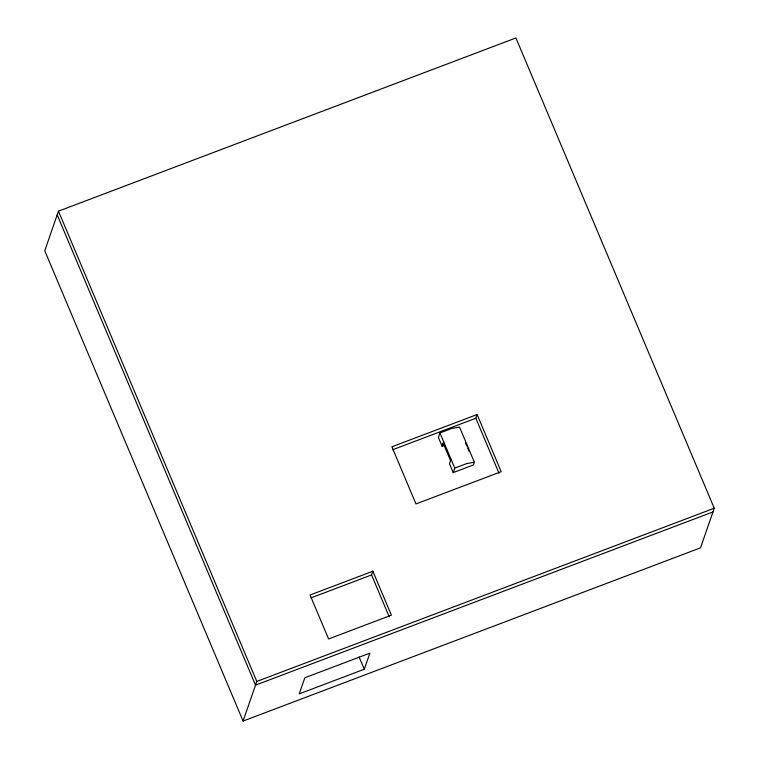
<?xml version="1.0" encoding="UTF-8"?>
<svg xmlns="http://www.w3.org/2000/svg" width="759" height="759" viewBox="0 0 759 759"><rect width="100%" height="100%" fill="white"/><g stroke="black" fill="none" stroke-linecap="round" stroke-linejoin="round"><path stroke-width="1.14" d="M58.471 211.163L44.753 250.774L243.079 721.05L700.529 547.837L714.247 508.226L515.921 37.95L58.471 211.163L256.798 681.44L243.079 721.05M389.196 616.754L371.568 574.942L372.849 571.233L310.061 595.009L328.6 638.955L391.388 615.179L372.849 571.233M451.064 459.318L449.508 463.815L453.218 472.61L473.398 464.963L474.347 462.231L459.518 427.07L451.766 428.465L439.945 432.943L438.389 437.45L442.099 446.235L444.214 445.429M364.282 669.239L369.861 653.148L304.833 677.768L299.255 693.859L364.282 669.239L359.149 657.066M442.099 446.235L443.654 441.738M453.218 472.61L454.774 468.104L439.945 432.943M499.005 473.227L475.817 418.247L477.098 414.528L391.891 446.795L415.979 503.929L501.196 471.671L477.098 414.528M392.811 449.67L475.817 418.247M442.734 444.376L444.527 443.702M454.774 468.104L466.595 463.626L474.347 462.231M310.981 597.883L371.568 574.942M256.798 681.44L714.247 508.226M712.967 511.936L255.517 685.149L57.181 214.873M465.533 442.943L466.842 446.045M467.715 448.114L469.024 451.216M443.161 443.142L450.58 460.722"/></g></svg>
